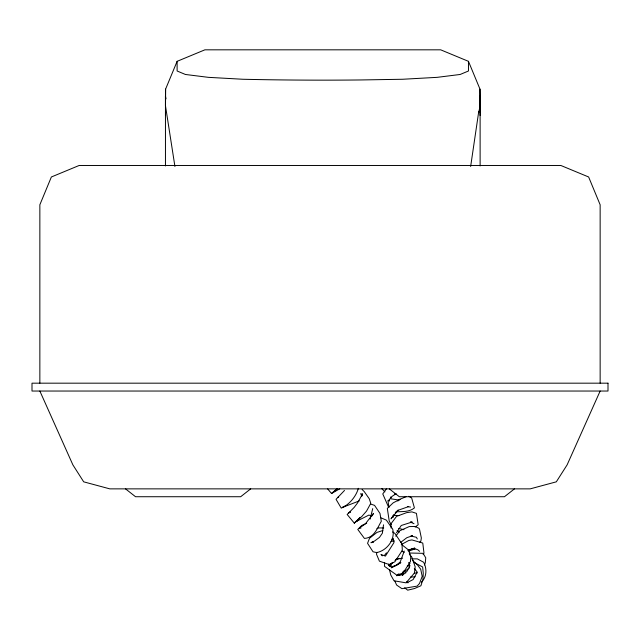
<?xml version="1.0" encoding="UTF-8"?>
<svg xmlns="http://www.w3.org/2000/svg" width="640" height="640" viewBox="0 0 640 640"><rect width="100%" height="100%" fill="white"/><g stroke="black" fill="none" stroke-linecap="round" stroke-linejoin="round"><path stroke-width="0.96" d="M165.456 165.952L165.456 95.984L166.024 98.872M480.12 115.552L479.976 89.12L468.464 61.336L440.68 49.824L204.896 49.824L177.112 61.336L165.6 89.12L165.456 115.552M468.464 61.336L468.464 71L460.16 74.472L437.144 77.344L402.704 79.256L360.952 79.952A300.84 24.8 0 0 1 242.864 79.256L208.424 77.344L185.416 74.472L177.112 71L177.112 61.336M470.648 166.48L478.776 111.304M479.976 89.12L480.12 105.664L478.776 112.368M480.12 105.664L480.12 95.984L479.736 97.912M384.56 562.752L384.552 566.376L396.976 575.264L402.8 573.4L410.456 561.552L410.752 556.784L408.672 550.112L401.752 544.608M174.928 166.48L165.456 105.664L165.6 89.12M389.232 499.272L389.056 501.152L389.624 499.296L392.176 496.304L395.976 493.8M383.52 524.824L382.384 533.184L379.488 537.384L374.512 541.048L370.928 542.712L373.384 542.184L372.08 542.152M372.72 508.608L370.112 519.12M358.384 488.296C356.048 496.552 349.296 504.68 341.264 508.152L336.04 499.32L344.52 490.432M376.936 552.296L376.464 554.128L379.4 561.152L389.24 564.56L394.864 561.776L402.32 550.304L401.992 544.008L394.896 533.368L392.52 531.944M402.288 575.368L403.824 570.84M361.744 496.32L362.608 493.792L357.544 502.968L354.152 507.424L347.16 514.464L354.264 523.088L358.44 519.848L355.984 521.592L360.216 517.328L354.264 523.088L361.912 516.392L366.552 511.064L370.792 503.328L369.232 498.712L364.192 491.536L362.096 489.488M390.608 566.336L391.464 563.872L392.872 562.56M404.264 551.064L400.248 561.872L396.656 565.176L391.128 567.816L400.872 562.584L396.656 565.176L392.696 566.544L389.48 565.832L388.464 564.8L389.688 566.2M393 517.48L394.32 514.368M424.36 564.976L425.304 562.848L425.752 557.808L423.048 553.336L409.2 553.008M600.144 391.04L567.128 464.856L556.312 481.832L530.192 488.864L109.808 488.864L83.688 481.832L72.872 464.856L39.856 391.04M423.168 554.656L423.984 553.104L422.776 543.048L411.88 539.912L408.744 540.504L401.272 544.576M372.12 515.864L373.48 513.408L365.36 523.88L359.24 528.24L360.952 528.088M396.48 532.76L401.264 525.472L412.192 522.016L410.336 522.04L413.984 523.672M393.608 515.096L391.016 518.856L398.152 510.144L395.352 512.904M395.824 536.216L399.704 530.808L409.232 526.584L415.144 526.48L419.056 528.352L419.632 529.736L421.344 537.976L420.856 541.184L419.352 542.384M386.704 488.456L382.768 493.936L388.68 507.416M384.52 555.32L386.44 552.84M421.368 582.184C426.832 577.168 427.056 568.536 423.672 562.272L417.352 558.872L411.68 558.856M391.504 563.04L389.072 565.76L388.832 564.072L390.568 566.368M337.456 488.816L331.544 493.496L327.672 488.928M395.28 512.952L397.808 510.392L408.632 506.576M400.56 542.488L406.832 537.704L412.528 535.72L410.904 536.008L416.44 537.304L417.296 538.968M394.976 560.592L396.384 559.28L398.904 558.472M333.992 491.536L336.696 489.112L331.544 493.496L339.76 488.792M397.816 501.024L400.04 499.272L393.192 502.84L387.32 508.392L389.24 521.104L391.16 524.512M250.68 488.864L240.672 496.728L135.536 496.728L125.528 488.864M514.472 488.864L504.464 496.728L399.328 496.728L389.32 488.864M415.152 527.08L418.184 524.752L416.424 513.368L411.864 511.88L406.544 512.672L396.536 516.392L390.952 523.8L391.112 528.104M399.216 575.336L409.392 567.888M349.256 512.792L350.672 511.904M348.512 512.904L350.184 511.968M345.296 505.936L342.224 507.504L359.336 500.888M355.984 521.592L368.856 515.088L371.504 515.824M406.944 582.744L413.128 579.568L417.24 572.104L414.32 568.432M376.888 528.704L378.696 527.928L383.72 527.952M399.248 499.56L406.264 496.616M366.704 523.168L361.704 525.488L357.784 529.44L364.44 538.44C374.208 537.776 377.112 528.408 381.304 521.304L379.992 513.456L374.544 505.352L370.984 504.176M407.792 550.672L414.704 548.056L408.864 549.92C412.384 548.752 417.016 547.936 419.608 551.344M408.624 551.144L415.08 548.888M382.84 530.536L376.944 532.408L369.504 538.296L367.552 543.32L373.024 551.768L376.688 552.584C386.856 550.608 395.472 539.64 392.696 529.152L386.336 520.112L380.912 517.8M396.616 575.72L403.368 574.464L407.048 571.28L409.616 566.536L409.368 562.624M395.432 559.472L402.624 558.168M390.952 541.416L393.92 541.064M337.744 497.296L338.616 497.232M410.368 577.096L415.2 576.776M414.216 573.096L417.168 572.952M396.12 511.808C402.352 511.48 409.288 512.152 414.424 507.912L411.664 497.968L408.752 496.296M409.92 565.664L407.32 565.736L409.84 565.944M394.344 494.056L396.112 494.056M393.072 515.36L399.008 515.552M398.864 500.016L390.848 498.824L390.792 496.864M407.68 506.616L410.536 507.096M398.696 528.432L403.96 529.704M414.208 562.56L422.648 566.96L423.272 573.256L422.952 579.344L420.904 585.768L414.48 588.544L407.68 590.176L404.72 587.8M408.464 562.72L410.032 563.592M406.496 581.936L408.088 582.824M401.936 551.088L404.12 552.472M397.728 574.344L399.272 575.448M397.096 530.392L399.32 532.152M391.84 539.16L394.112 541M412.76 560.568L417.496 564.936L420.712 569.288L422.192 576.304L419.504 583.48L417.136 586.112L401.92 588.664L396.624 585.048L394.832 581.064M381.688 488.472L384.896 491.888M382.256 555.872L381 554.48L385.424 556.104L393.968 542.584L393.296 538.312M362.136 495.048L360.856 493.608L361.672 496.072M409.352 554.152L411.8 557.056L415.176 566.808L414.448 573.016L406.032 582.84L394.016 580.784L390.752 574.952L389.456 569.624M404.712 571.352L405.776 573.032M398.848 573.6L399.728 575.312M387.928 500.488L388.928 507.336M402.448 572.656L402.776 575.512M402.952 571.68L402.992 573.568M600.144 383.176L600.144 204.768L588.632 176.984L560.84 165.472L79.16 165.472L51.368 176.984L39.856 204.768L39.856 383.176M480.12 95.984L480.12 165.952M165.456 95.984L165.456 105.664M608 383.176L32 383.176L32 391.04L608 391.04L608 383.176"/></g></svg>
